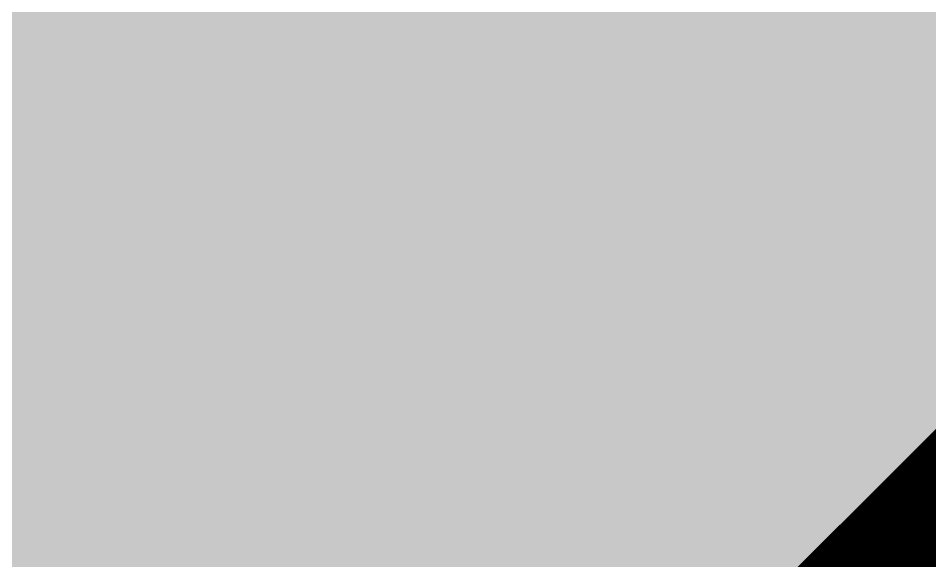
# Model space of a CAD drawing. Header units: millimetres. Extents: x -11 to 223, y -88 to 3.
# Drawn here: x 43.578 to 43.743, y -75.8484 to -75.7502 of the extents above; entities that cross this region are included whole.
import ezdxf

# ---------------------------------------------------------------- set-up
doc = ezdxf.new("R2010")
doc.units = ezdxf.units.MM
doc.header["$MEASUREMENT"] = 0
doc.layers.add('Bottom-Layer', color=7, linetype='Continuous', true_color=0x0000ff)
doc.layers.add('Top-Layer', color=7, linetype='Continuous', true_color=0xff0000)

msp = doc.modelspace()

# ---------------------------------------------------------------- hatches: boundary and pattern name
at = {"layer": 'Bottom-Layer'}
msp.add_hatch(color=256, dxfattribs=at).paths.add_polyline_path([(-10.33528, 1.97866), (-0.38039, 1.97866), (-0.84578, 1.72673), (-1.19549, 1.32954), (-1.38645, 0.83599), (-1.39516, 0.30686), (-1.22055, -0.1927), (-0.8841, -0.60119), (-0.42726, -0.8683), (0.09374, -0.96115), (1.79374, -0.96115), (2.31473, -0.8683), (2.77158, -0.60119), (3.10802, -0.1927), (3.28264, 0.30686), (3.27393, 0.83599), (3.08296, 1.32954), (2.73326, 1.72673), (2.26787, 1.97866), (222.62891, 1.97866), (222.62891, -87.47523), (-10.33528, -87.47523)])
at = {"layer": 'Top-Layer'}
msp.add_hatch(color=256, dxfattribs=at).paths.add_polyline_path([(-10.33528, 1.97866), (-0.38039, 1.97866), (-0.84578, 1.72673), (-1.19549, 1.32954), (-1.38645, 0.83599), (-1.39516, 0.30686), (-1.22055, -0.1927), (-0.8841, -0.60119), (-0.42726, -0.8683), (0.09374, -0.96115), (1.79374, -0.96115), (2.31473, -0.8683), (2.77158, -0.60119), (3.10802, -0.1927), (3.28264, 0.30686), (3.27393, 0.83599), (3.08296, 1.32954), (2.73326, 1.72673), (2.26787, 1.97866), (222.62891, 1.97866), (222.62891, -87.47523), (-10.33528, -87.47523)])

# ---------------------------------------------------------------- linework, layer by layer
at = {"layer": 'Top-Layer', "const_width": 0.0508}
msp.add_lwpolyline([(53.05846, -78.91542), (48.39994, -74.2569), (48.24255, -74.15174), (48.0569, -74.11481), (45.69063, -74.11481), (45.50497, -74.15174), (45.34758, -74.2569), (43.52207, -76.08241), (42.97502, -76.08241), (42.79595, -76.13039), (42.66486, -76.26148), (42.61688, -76.44055), (42.61688, -76.98761), (42.24807, -77.35641), (42.35378, -76.67202), (42.29178, -75.98231), (42.06573, -75.32774), (41.68888, -74.74676), (41.18336, -74.27346), (40.57885, -73.93564), (39.91084, -73.75312)], dxfattribs=at)

doc.saveas('drawing.dxf')
